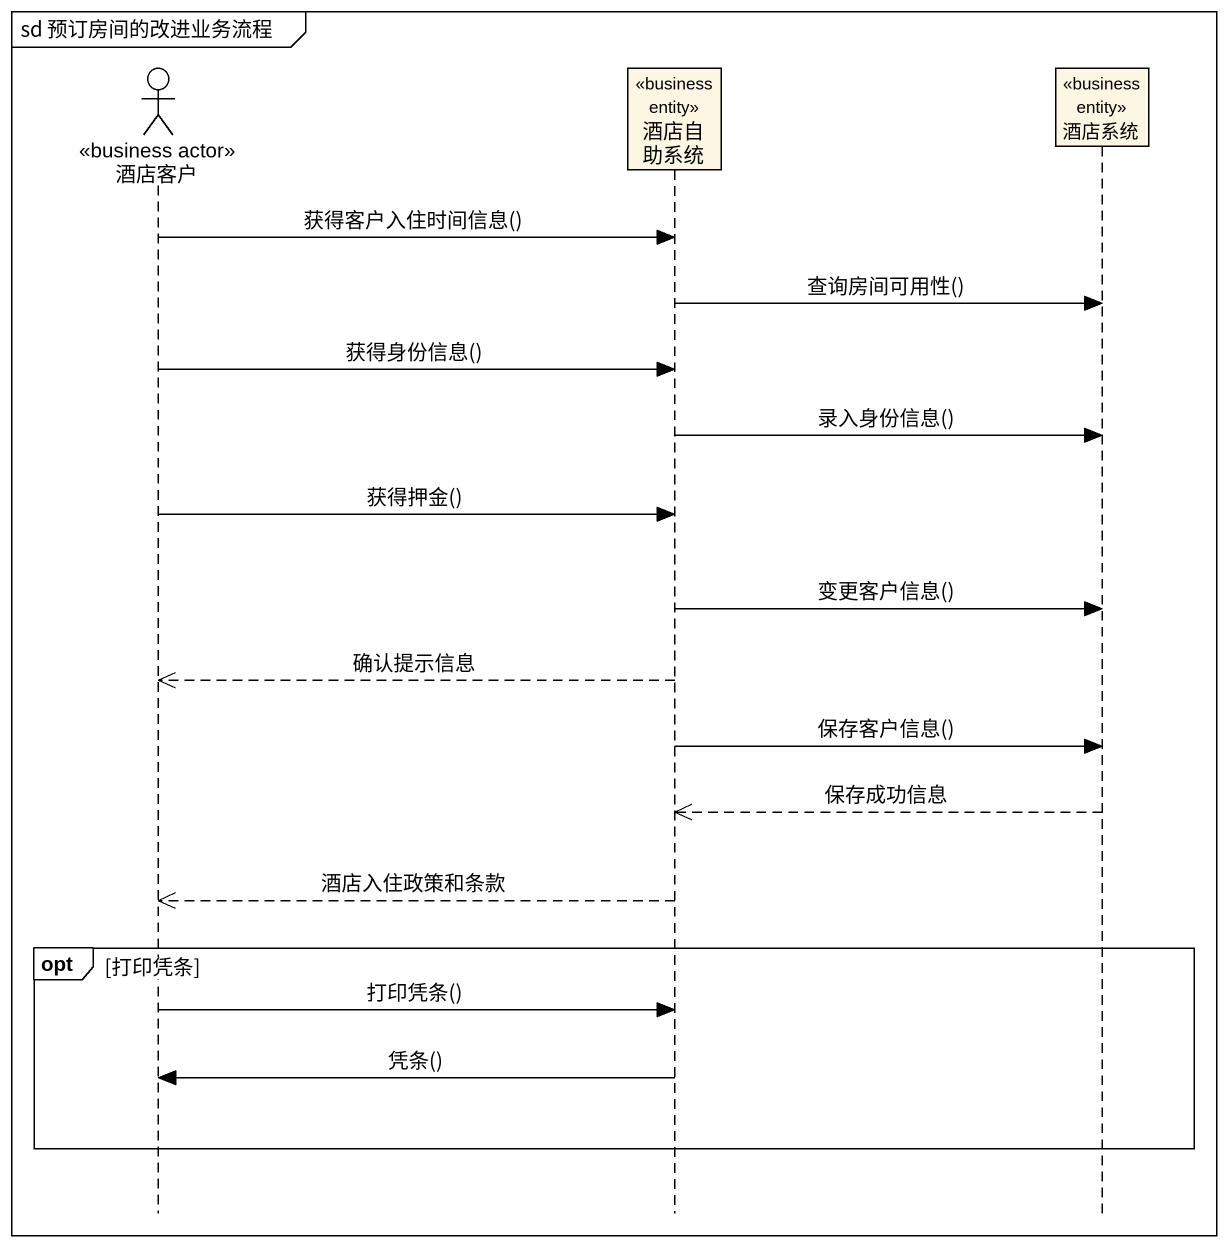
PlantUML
@startuml
mainframe sd 预订房间的改进业务流程
hide footbox
actor 酒店客户 <<business actor>>
participant 酒店自助系统 <<business entity>>
participant 酒店系统 <<business entity>>

酒店客户 -> 酒店自助系统 : 获得客户入住时间信息()
酒店自助系统 -> 酒店系统 : 查询房间可用性()
酒店客户 -> 酒店自助系统 : 获得身份信息()
酒店自助系统 -> 酒店系统 : 录入身份信息()
酒店客户 -> 酒店自助系统 : 获得押金()
酒店自助系统 -> 酒店系统 : 变更客户信息()
酒店自助系统 -->> 酒店客户 : 确认提示信息
酒店自助系统 -> 酒店系统 : 保存客户信息()
酒店系统 -->> 酒店自助系统 : 保存成功信息
酒店自助系统 -->> 酒店客户 : 酒店入住政策和条款
opt 打印凭条
  酒店客户 -> 酒店自助系统 : 打印凭条()
  酒店自助系统 -> 酒店客户 : 凭条()
end
@enduml
